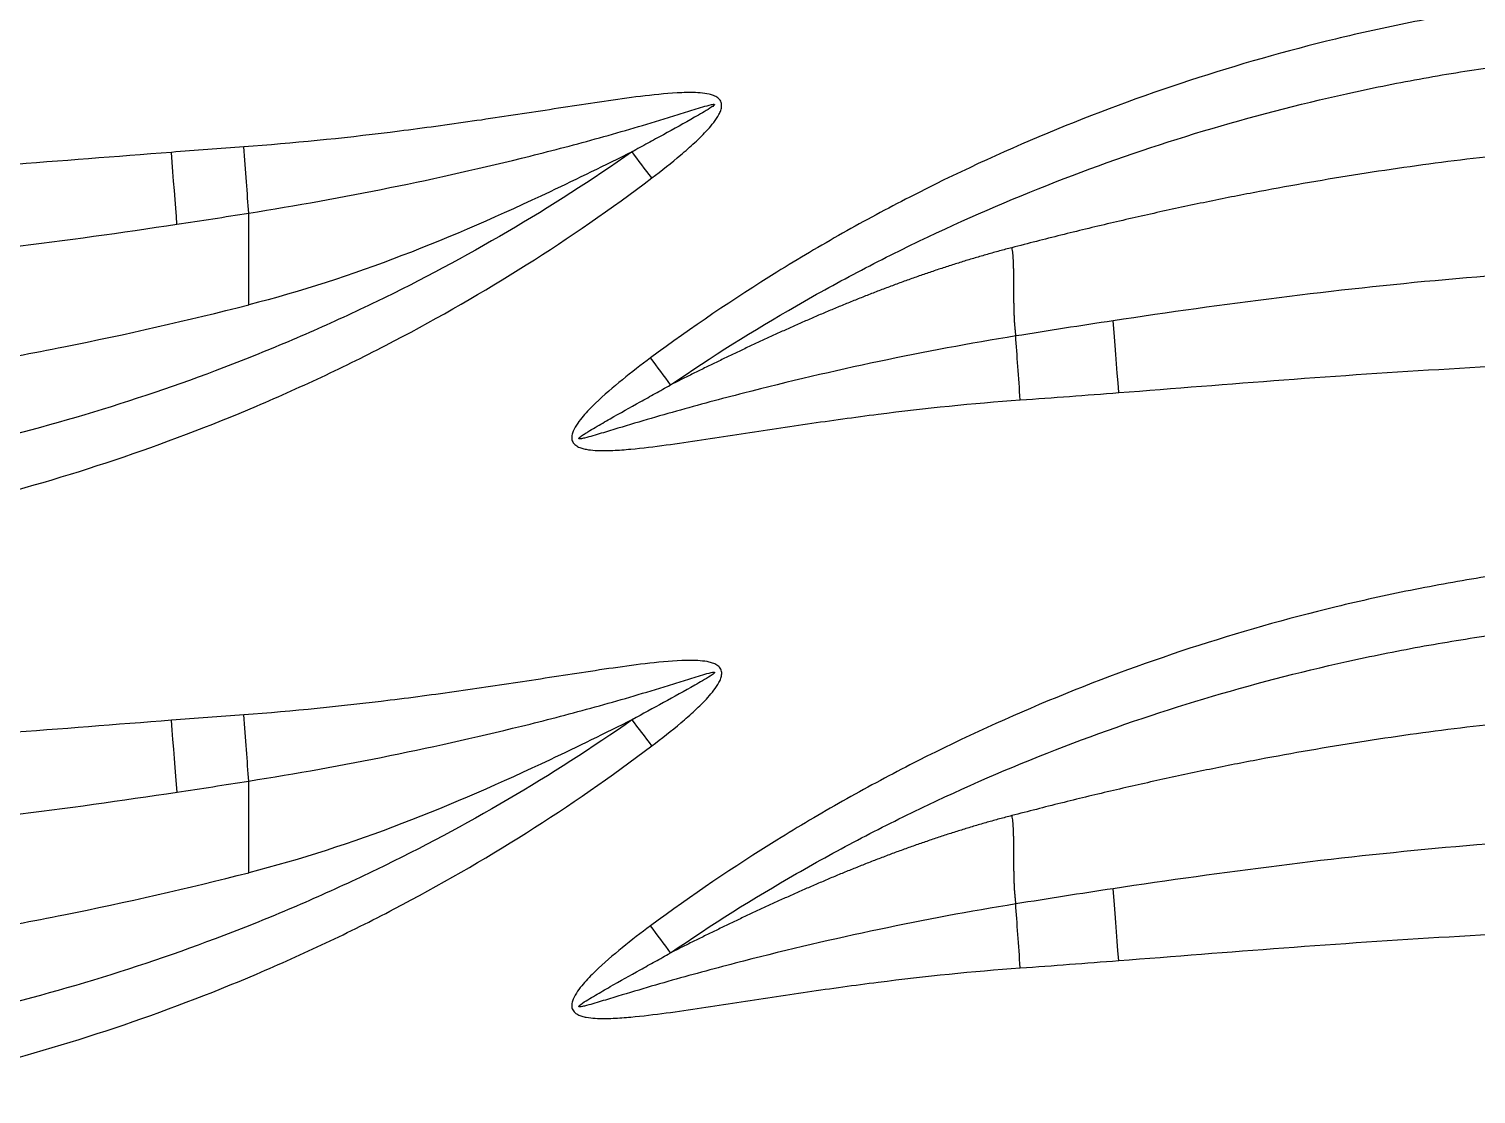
# Model space of a CAD drawing. Extents: x 412 to 492, y 622 to 766.
# Drawn here: x 451.232 to 454.417, y 688.17 to 690.514 of the extents above; entities that cross this region are included whole.
import ezdxf

# ---------------------------------------------------------------- set-up
doc = ezdxf.new("R2010")
doc.units = 0
doc.header["$MEASUREMENT"] = 0
doc.layers.add('1', color=4, linetype='Continuous')
doc.layers.add('GEOMETRY', color=4, linetype='Continuous', lineweight=25)

# ---------------------------------------------------------------- blocks, each defined once
blk = doc.blocks.new('2024 Beam 220V LL')
at = {"layer": 'GEOMETRY', "flags": 128}
for points in [[(39.605, 47.3256), (39.6037, 47.3428), (39.6023, 47.3609), (39.6008, 47.38), (39.5993, 47.3998), (39.5977, 47.4202), (39.5961, 47.4412), (39.5945, 47.4624), (39.5928, 47.4838)], [(41.6778, 46.955), (41.6761, 46.9764), (41.6745, 46.9976), (41.6729, 47.0185), (41.6713, 47.039), (41.6698, 47.0588), (41.6683, 47.0779), (41.6669, 47.096), (41.6656, 47.1131)], [(39.6051, 46.0757), (39.6037, 46.0928), (39.6023, 46.1109), (39.6009, 46.13), (39.5993, 46.1498), (39.5978, 46.1703), (39.5962, 46.1912), (39.5945, 46.2124), (39.5929, 46.2338)], [(41.6776, 45.705), (41.6759, 45.7264), (41.6743, 45.7476), (41.6727, 45.7685), (41.6711, 45.7889), (41.6696, 45.8088), (41.6681, 45.8278), (41.6667, 45.846), (41.6654, 45.8631)]]:
    blk.add_lwpolyline(points, dxfattribs=at)
at = {"layer": 'GEOMETRY'}
for points, knots in [([(45.6388, 47.0181), (45.5492, 47.0857), (45.457, 47.1491), (45.2677, 47.2682), (45.1706, 47.3238), (45.0213, 47.4015), (44.9711, 47.4263), (44.87, 47.4739), (44.8192, 47.4965), (44.6656, 47.5615), (44.5618, 47.6005), (44.2467, 47.7054), (44.0315, 47.7589), (43.7556, 47.8045), (43.7, 47.8125), (43.589, 47.8263), (43.5335, 47.8321), (43.3672, 47.8461), (43.2564, 47.8509), (43.0352, 47.8514), (42.9247, 47.8472), (42.7041, 47.8298), (42.5939, 47.8167), (42.4288, 47.7903), (42.3738, 47.7805), (42.2639, 47.7584), (42.2092, 47.7463), (42.0463, 47.7069), (41.9393, 47.6764), (41.6225, 47.5729), (41.4172, 47.4876), (41.1681, 47.3599), (41.1187, 47.3333), (41.0211, 47.2782), (40.9729, 47.2496), (40.8302, 47.1612), (40.7375, 47.0984), (40.6474, 47.0316)], [0, 0, 0, 0, 0.0625, 0.0625, 0.125, 0.125, 0.15625, 0.15625, 0.1875, 0.1875, 0.25, 0.25, 0.375, 0.375, 0.40625, 0.40625, 0.4375, 0.4375, 0.5, 0.5, 0.5625, 0.5625, 0.625, 0.625, 0.65625, 0.65625, 0.6875, 0.6875, 0.75, 0.75, 0.875, 0.875, 0.90625, 0.90625, 0.9375, 0.9375, 1, 1, 1, 1]), ([(40.6915, 46.9721), (40.7815, 47.034), (40.8737, 47.0919), (41.0154, 47.1733), (41.0631, 47.1995), (41.1597, 47.25), (41.2087, 47.2744), (41.4548, 47.3911), (41.6569, 47.4685), (41.9677, 47.562), (42.0726, 47.5893), (42.2318, 47.6246), (42.2852, 47.6354), (42.3925, 47.655), (42.4462, 47.6638), (42.7147, 47.7028), (42.93, 47.7179), (43.2536, 47.7172), (43.3616, 47.713), (43.5237, 47.7008), (43.5778, 47.6957), (43.686, 47.6835), (43.7402, 47.6764), (44.0092, 47.636), (44.2199, 47.5882), (44.5292, 47.4936), (44.6312, 47.4582), (44.7825, 47.3992), (44.8327, 47.3786), (44.9324, 47.3353), (44.982, 47.3126), (45.1295, 47.2417), (45.2257, 47.1907), (45.4137, 47.0813), (45.5056, 47.0227), (45.5951, 46.9602)], [0, 0, 0, 0, 0.0625, 0.0625, 0.09375, 0.09375, 0.125, 0.125, 0.25, 0.25, 0.3125, 0.3125, 0.34375, 0.34375, 0.375, 0.375, 0.5, 0.5, 0.5625, 0.5625, 0.59375, 0.59375, 0.625, 0.625, 0.75, 0.75, 0.8125, 0.8125, 0.84375, 0.84375, 0.875, 0.875, 0.9375, 0.9375, 1, 1, 1, 1]), ([(40.65, 47.4274), (40.6717, 47.4438), (40.693, 47.4606), (40.7242, 47.487), (40.7344, 47.4959), (40.7543, 47.5144), (40.7641, 47.524), (40.7778, 47.5391), (40.7822, 47.5443), (40.7905, 47.5552), (40.7943, 47.5608), (40.7992, 47.5698), (40.8006, 47.5729), (40.8028, 47.5794), (40.8036, 47.5827), (40.8038, 47.5896), (40.8032, 47.593), (40.8002, 47.5992), (40.7978, 47.6018), (40.7924, 47.6059), (40.7893, 47.6074), (40.7829, 47.6099), (40.7797, 47.6109), (40.7697, 47.6132), (40.763, 47.6141), (40.7428, 47.6157), (40.7294, 47.6156), (40.6889, 47.614), (40.662, 47.6113), (40.6084, 47.6049), (40.5817, 47.6012), (40.5016, 47.5897), (40.4483, 47.5813), (40.3416, 47.5649), (40.2883, 47.5568), (40.1815, 47.5416), (40.128, 47.5344), (39.9674, 47.5145), (39.86, 47.5036), (39.7524, 47.4958)], [0, 0, 0, 0, 0.0625, 0.0625, 0.09375, 0.09375, 0.125, 0.125, 0.140625, 0.140625, 0.15625, 0.15625, 0.164063, 0.164063, 0.171875, 0.171875, 0.179688, 0.179688, 0.1875, 0.1875, 0.195313, 0.195313, 0.203125, 0.203125, 0.21875, 0.21875, 0.25, 0.25, 0.3125, 0.3125, 0.375, 0.375, 0.5, 0.5, 0.625, 0.625, 0.75, 0.75, 1, 1, 1, 1]), ([(39.7629, 47.3501), (39.8669, 47.3664), (39.9706, 47.3852), (40.177, 47.427), (40.2799, 47.4501), (40.4332, 47.4884), (40.4842, 47.5017), (40.5857, 47.53), (40.6362, 47.5449), (40.6992, 47.5642), (40.7117, 47.5681), (40.7369, 47.576), (40.7494, 47.5799), (40.7684, 47.5856), (40.7747, 47.5875), (40.7827, 47.5892), (40.7843, 47.5896), (40.7864, 47.5896), (40.7868, 47.5896), (40.7874, 47.5894), (40.7876, 47.5893), (40.7878, 47.5889), (40.7877, 47.5886), (40.7873, 47.5877), (40.7866, 47.5872), (40.7836, 47.5844), (40.7808, 47.5827), (40.7725, 47.5774), (40.7669, 47.574), (40.7555, 47.5674), (40.7499, 47.5642), (40.7214, 47.548), (40.6984, 47.5353), (40.664, 47.5164), (40.6525, 47.5101), (40.6295, 47.4975), (40.618, 47.4912), (40.6065, 47.4849)], [0, 0, 0, 0, 0.25, 0.25, 0.5, 0.5, 0.625, 0.625, 0.75, 0.75, 0.78125, 0.78125, 0.8125, 0.8125, 0.828125, 0.828125, 0.832031, 0.832031, 0.833008, 0.833008, 0.833496, 0.833496, 0.833984, 0.833984, 0.835938, 0.835938, 0.84375, 0.84375, 0.859375, 0.859375, 0.875, 0.875, 0.9375, 0.9375, 0.96875, 0.96875, 1, 1, 1, 1]), ([(40.6075, 47.4855), (40.5182, 47.4227), (40.4265, 47.364), (40.2389, 47.2542), (40.1428, 47.203), (39.9956, 47.1317), (39.9461, 47.1089), (39.8465, 47.0654), (39.7965, 47.0446), (39.6454, 46.9853), (39.5435, 46.9497), (39.2346, 46.8543), (39.0242, 46.8059), (38.7555, 46.7647), (38.7013, 46.7574), (38.5932, 46.7449), (38.5392, 46.7396), (38.3772, 46.7269), (38.2693, 46.7224), (37.9458, 46.7207), (37.7306, 46.7352), (37.4621, 46.7733), (37.4084, 46.7819), (37.3011, 46.8012), (37.2477, 46.8118), (37.0885, 46.8466), (36.9836, 46.8736), (36.6727, 46.966), (36.4704, 47.0429), (36.2241, 47.1589), (36.1752, 47.1831), (36.0785, 47.2333), (36.0307, 47.2593), (35.8889, 47.3403), (35.7965, 47.398), (35.7065, 47.4597)], [0, 0, 0, 0, 0.0625, 0.0625, 0.125, 0.125, 0.15625, 0.15625, 0.1875, 0.1875, 0.25, 0.25, 0.375, 0.375, 0.40625, 0.40625, 0.4375, 0.4375, 0.5, 0.5, 0.625, 0.625, 0.65625, 0.65625, 0.6875, 0.6875, 0.75, 0.75, 0.875, 0.875, 0.90625, 0.90625, 0.9375, 0.9375, 1, 1, 1, 1]), ([(39.7629, 47.3501), (39.7614, 47.3711), (39.7597, 47.3945), (39.7561, 47.4439), (39.7543, 47.4698), (39.7524, 47.4958)], [0, 0, 0, 0, 0.5, 0.5, 1, 1, 1, 1]), ([(40.607, 47.4852), (40.5469, 47.4552), (40.3804, 47.3736), (40.1023, 47.251), (39.8773, 47.1772), (39.7629, 47.1482)], [0.3582429, 0.3582429, 0.3582429, 0.3582429, 0.5, 0.75, 1, 1, 1, 1]), ([(44.7629, 47.2911), (44.7442, 47.2958), (44.7069, 47.3052), (44.6507, 47.3188), (44.5944, 47.3321), (44.538, 47.345), (44.4815, 47.3575), (44.425, 47.3696), (44.3683, 47.3813), (44.3115, 47.3925), (44.2546, 47.4033), (44.1977, 47.4136), (44.1406, 47.4235), (44.0835, 47.4328), (44.0262, 47.4417), (43.9689, 47.4501), (43.9115, 47.4581), (43.854, 47.4655), (43.7964, 47.4724), (43.7387, 47.4787), (43.681, 47.4846), (43.6232, 47.4899), (43.5654, 47.4946), (43.5075, 47.4988), (43.4495, 47.5024), (43.3916, 47.5055), (43.3335, 47.5079), (43.2755, 47.5097), (43.2174, 47.511), (43.1594, 47.5115), (43.0833, 47.5115), (42.9891, 47.5098), (42.8769, 47.5056), (42.7648, 47.4991), (42.6529, 47.4904), (42.5412, 47.4797), (42.4298, 47.4671), (42.3187, 47.4525), (42.2079, 47.436), (42.0974, 47.4177), (41.9873, 47.3978), (41.8775, 47.3761), (41.7681, 47.3528), (41.6591, 47.328), (41.5504, 47.3018), (41.4782, 47.2832), (41.4422, 47.2739)], [0, 0, 0, 0, 0.017238, 0.034478, 0.05172, 0.068963, 0.086206, 0.10345, 0.120693, 0.137935, 0.155177, 0.172417, 0.189658, 0.206897, 0.224137, 0.241378, 0.258619, 0.275862, 0.293105, 0.31035, 0.327594, 0.344839, 0.362082, 0.379325, 0.396567, 0.413808, 0.431048, 0.448287, 0.465525, 0.482763, 0.500001, 0.533328, 0.566659, 0.599993, 0.633332, 0.666672, 0.70001, 0.733344, 0.766672, 0.799998, 0.833326, 0.866658, 0.899997, 0.933337, 0.966673, 1, 1, 1, 1]), ([(39.5928, 47.4838), (39.4711, 47.4744), (39.3494, 47.4647), (39.1059, 47.4467), (38.9842, 47.4383), (38.7404, 47.4243), (38.6185, 47.4186), (38.3744, 47.4109), (38.2524, 47.4089), (38.0086, 47.409), (37.8868, 47.4111), (37.6433, 47.419), (37.5216, 47.4247), (37.2783, 47.4389), (37.1567, 47.4473), (36.9136, 47.4653), (36.792, 47.4749), (36.6705, 47.4843)], [0, 0, 0, 0, 0.125, 0.125, 0.25, 0.25, 0.375, 0.375, 0.5, 0.5, 0.625, 0.625, 0.75, 0.75, 0.875, 0.875, 1, 1, 1, 1]), ([(35.6611, 47.4003), (35.7514, 47.3336), (35.844, 47.2712), (36.0331, 47.1546), (36.1296, 47.1003), (36.4253, 46.9493), (36.6302, 46.8642), (36.8963, 46.7777), (36.9501, 46.7614), (37.058, 46.7309), (37.1122, 46.7168), (37.2212, 46.6907), (37.276, 46.6787), (37.386, 46.6569), (37.4411, 46.6471), (37.7164, 46.6039), (37.9372, 46.587), (38.269, 46.5887), (38.3798, 46.5938), (38.5461, 46.6082), (38.6016, 46.6141), (38.7126, 46.6282), (38.7682, 46.6364), (39.044, 46.6828), (39.2592, 46.7368), (39.5741, 46.8425), (39.6778, 46.8818), (39.8313, 46.9471), (39.8821, 46.9699), (39.983, 47.0176), (40.0332, 47.0426), (40.1823, 47.1206), (40.2793, 47.1765), (40.4684, 47.296), (40.5605, 47.3596), (40.65, 47.4274)], [0, 0, 0, 0, 0.0625, 0.0625, 0.125, 0.125, 0.25, 0.25, 0.28125, 0.28125, 0.3125, 0.3125, 0.34375, 0.34375, 0.375, 0.375, 0.5, 0.5, 0.5625, 0.5625, 0.59375, 0.59375, 0.625, 0.625, 0.75, 0.75, 0.8125, 0.8125, 0.84375, 0.84375, 0.875, 0.875, 0.9375, 0.9375, 1, 1, 1, 1]), ([(36.6585, 47.3269), (36.9023, 47.2901), (37.1464, 47.2583), (37.6362, 47.2139), (37.8817, 47.2013), (38.2516, 47.2009), (38.3751, 47.2038), (38.6225, 47.2154), (38.7459, 47.224), (38.9922, 47.2461), (39.115, 47.2595), (39.3603, 47.2901), (39.4828, 47.3072), (39.605, 47.3256)], [0, 0, 0, 0, 0.25, 0.25, 0.5, 0.5, 0.625, 0.625, 0.75, 0.75, 0.875, 0.875, 1, 1, 1, 1]), ([(39.7629, 47.1482), (39.7629, 47.1713), (39.7629, 47.2087), (39.7628, 47.2588), (39.7629, 47.2954), (39.763, 47.3259), (39.763, 47.3434), (39.7629, 47.3501)], [0, 0, 0, 0, 0.25, 0.375, 0.5, 0.625, 0.7070616, 0.7070616, 0.7070616, 0.7070616]), ([(41.4422, 47.2739), (41.4332, 47.2716), (41.4152, 47.2668), (41.3883, 47.2593), (41.3614, 47.2515), (41.3347, 47.2434), (41.3081, 47.235), (41.2815, 47.2264), (41.255, 47.2174), (41.2286, 47.2083), (41.2023, 47.1988), (41.1761, 47.1891), (41.1499, 47.1792), (41.1239, 47.1691), (41.0979, 47.1588), (41.072, 47.1482), (41.0461, 47.1375), (41.0204, 47.1266), (40.9947, 47.1155), (40.969, 47.1042), (40.9435, 47.0928), (40.918, 47.0812), (40.8925, 47.0695), (40.8672, 47.0577), (40.8419, 47.0457), (40.8166, 47.0336), (40.7914, 47.0215), (40.7662, 47.0092), (40.7411, 46.9968), (40.716, 46.9844), (40.6994, 46.976), (40.691, 46.9718)], [0, 0, 0, 0, 0.034508, 0.069004, 0.10349, 0.137969, 0.172442, 0.206912, 0.24138, 0.275848, 0.310316, 0.344785, 0.379257, 0.413731, 0.448208, 0.482687, 0.517169, 0.551654, 0.586142, 0.620631, 0.655122, 0.689613, 0.724106, 0.758597, 0.793088, 0.827577, 0.862064, 0.89655, 0.931034, 0.965517, 1, 1, 1, 1]), ([(41.4422, 47.2739), (41.4425, 47.2719), (41.4432, 47.2676), (41.444, 47.2609), (41.4446, 47.2537), (41.445, 47.2461), (41.4454, 47.2382), (41.4456, 47.2298), (41.4458, 47.2212), (41.4459, 47.2123), (41.446, 47.2032), (41.446, 47.1938), (41.4461, 47.1844), (41.4461, 47.1749), (41.4462, 47.1654), (41.4463, 47.1559), (41.4465, 47.1465), (41.4467, 47.1372), (41.447, 47.1281), (41.4473, 47.1192), (41.4478, 47.1106), (41.4484, 47.1023), (41.4491, 47.0944), (41.4499, 47.0868), (41.4506, 47.082), (41.451, 47.0796)], [0, 0, 0, 0, 0.033375, 0.068598, 0.105576, 0.1442, 0.184348, 0.225886, 0.268675, 0.312569, 0.357419, 0.403073, 0.449376, 0.496175, 0.543313, 0.590635, 0.637988, 0.685217, 0.732172, 0.778702, 0.824662, 0.869907, 0.9143, 0.957707, 1, 1, 1, 1]), ([(44.6021, 47.1142), (44.359, 47.1507), (44.1154, 47.1822), (43.748, 47.2151), (43.6251, 47.2237), (43.3794, 47.2353), (43.2566, 47.2383), (43.0107, 47.2382), (42.8877, 47.235), (42.6417, 47.2232), (42.5191, 47.2145), (42.152, 47.1814), (41.9085, 47.1498), (41.6656, 47.1131)], [0, 0, 0, 0, 0.25, 0.25, 0.375, 0.375, 0.5, 0.5, 0.625, 0.625, 0.75, 0.75, 1, 1, 1, 1]), ([(36.4422, 47.1653), (36.5759, 47.1304), (36.7108, 47.0983), (36.9154, 47.0555), (36.9839, 47.0421), (37.1217, 47.0173), (37.1911, 47.0058), (37.5385, 46.954), (37.8188, 46.9298), (38.1711, 46.9274), (38.2416, 46.9283), (38.3822, 46.9329), (38.4524, 46.9366), (38.6627, 46.9513), (38.8025, 46.9661), (39.0112, 46.995), (39.0807, 47.0058), (39.2191, 47.0293), (39.2879, 47.0421), (39.4932, 47.0831), (39.6287, 47.1142), (39.7629, 47.1482)], [0, 0, 0, 0, 0.125, 0.125, 0.1875, 0.1875, 0.25, 0.25, 0.5, 0.5, 0.5625, 0.5625, 0.625, 0.625, 0.75, 0.75, 0.8125, 0.8125, 0.875, 0.875, 1, 1, 1, 1]), ([(41.4509, 47.0796), (41.3502, 47.0634), (41.2499, 47.0445), (41.0503, 47.0024), (40.9508, 46.9791), (40.8025, 46.9411), (40.7532, 46.9279), (40.6549, 46.9003), (40.606, 46.8858), (40.545, 46.8673), (40.5328, 46.8635), (40.5144, 46.8582), (40.5083, 46.8564), (40.499, 46.8542), (40.4958, 46.8534), (40.4919, 46.8531), (40.491, 46.853), (40.4899, 46.8533), (40.4895, 46.8537), (40.4897, 46.8545), (40.4899, 46.8548), (40.4911, 46.8564), (40.4924, 46.8574), (40.4961, 46.8603), (40.4988, 46.862), (40.504, 46.8655), (40.5067, 46.8671), (40.5148, 46.8721), (40.5202, 46.8753), (40.5365, 46.8849), (40.5474, 46.8912), (40.5803, 46.9099), (40.6023, 46.9223), (40.6354, 46.9408), (40.6464, 46.9469), (40.663, 46.9561), (40.6685, 46.9592), (40.6795, 46.9653), (40.685, 46.9683), (40.6906, 46.9714)], [0, 0, 0, 0, 0.25, 0.25, 0.5, 0.5, 0.625, 0.625, 0.75, 0.75, 0.78125, 0.78125, 0.796875, 0.796875, 0.804687, 0.804687, 0.806641, 0.806641, 0.807617, 0.807617, 0.808594, 0.808594, 0.8125, 0.8125, 0.820312, 0.820312, 0.828125, 0.828125, 0.84375, 0.84375, 0.875, 0.875, 0.9375, 0.9375, 0.96875, 0.96875, 0.984375, 0.984375, 1, 1, 1, 1]), ([(41.4608, 46.9389), (41.4591, 46.9638), (41.4573, 46.9887), (41.454, 47.0363), (41.4524, 47.059), (41.4509, 47.0796)], [0, 0, 0, 0, 0.5, 0.5, 1, 1, 1, 1]), ([(40.6474, 47.0316), (40.6263, 47.0159), (40.6055, 46.9999), (40.5649, 46.9669), (40.5449, 46.9498), (40.5166, 46.9225), (40.5074, 46.9131), (40.4947, 46.8981), (40.4906, 46.893), (40.4831, 46.8821), (40.4797, 46.8764), (40.4759, 46.8673), (40.4749, 46.8642), (40.4737, 46.8577), (40.4736, 46.8543), (40.475, 46.8478), (40.4766, 46.8448), (40.4811, 46.8398), (40.4839, 46.8379), (40.4897, 46.8347), (40.4928, 46.8335), (40.4991, 46.8316), (40.5023, 46.8308), (40.512, 46.829), (40.5185, 46.8283), (40.5383, 46.8271), (40.5514, 46.8273), (40.5775, 46.8284), (40.5905, 46.8294), (40.6296, 46.833), (40.6556, 46.8362), (40.7334, 46.8467), (40.7852, 46.8547), (40.8887, 46.8707), (40.9405, 46.8786), (41.0442, 46.8937), (41.0961, 46.9009), (41.252, 46.9207), (41.3562, 46.9316), (41.4608, 46.9389)], [0, 0, 0, 0, 0.0625, 0.0625, 0.125, 0.125, 0.15625, 0.15625, 0.171875, 0.171875, 0.1875, 0.1875, 0.195312, 0.195312, 0.203125, 0.203125, 0.210937, 0.210937, 0.21875, 0.21875, 0.226562, 0.226562, 0.234375, 0.234375, 0.25, 0.25, 0.28125, 0.28125, 0.3125, 0.3125, 0.375, 0.375, 0.5, 0.5, 0.625, 0.625, 0.75, 0.75, 1, 1, 1, 1]), ([(41.6778, 46.955), (41.799, 46.9644), (41.9201, 46.9741), (42.1625, 46.9921), (42.2838, 47.0005), (42.5264, 47.0146), (42.6478, 47.0203), (42.8908, 47.0282), (43.0124, 47.0303), (43.2553, 47.0303), (43.3768, 47.0284), (43.6197, 47.0207), (43.7412, 47.015), (43.9839, 47.0011), (44.1052, 46.9928), (44.3476, 46.9749), (44.4688, 46.9654), (44.59, 46.9561)], [0, 0, 0, 0, 0.125, 0.125, 0.25, 0.25, 0.375, 0.375, 0.5, 0.5, 0.625, 0.625, 0.75, 0.75, 0.875, 0.875, 1, 1, 1, 1]), ([(45.6418, 45.7664), (45.5522, 45.8341), (45.4599, 45.8976), (45.2706, 46.0169), (45.1734, 46.0726), (45.0241, 46.1504), (44.9739, 46.1753), (44.8728, 46.2229), (44.8219, 46.2457), (44.6682, 46.3107), (44.5644, 46.3498), (44.2491, 46.4549), (44.0337, 46.5086), (43.7577, 46.5543), (43.7021, 46.5624), (43.591, 46.5763), (43.5354, 46.5821), (43.369, 46.5961), (43.2582, 46.601), (43.0368, 46.6016), (42.9263, 46.5973), (42.7054, 46.58), (42.5952, 46.5669), (42.43, 46.5406), (42.375, 46.5308), (42.265, 46.5087), (42.2102, 46.4966), (42.0472, 46.4572), (41.9401, 46.4268), (41.623, 46.3231), (41.4176, 46.2378), (41.1683, 46.11), (41.1188, 46.0834), (41.0212, 46.0283), (40.973, 45.9997), (40.8302, 45.9113), (40.7375, 45.8484), (40.6473, 45.7815)], [0, 0, 0, 0, 0.0625, 0.0625, 0.125, 0.125, 0.15625, 0.15625, 0.1875, 0.1875, 0.25, 0.25, 0.375, 0.375, 0.40625, 0.40625, 0.4375, 0.4375, 0.5, 0.5, 0.5625, 0.5625, 0.625, 0.625, 0.65625, 0.65625, 0.6875, 0.6875, 0.75, 0.75, 0.875, 0.875, 0.90625, 0.90625, 0.9375, 0.9375, 1, 1, 1, 1]), ([(40.6914, 45.722), (40.7814, 45.784), (40.8737, 45.842), (41.0155, 45.9234), (41.0633, 45.9496), (41.1599, 46.0001), (41.2089, 46.0245), (41.4552, 46.1413), (41.6575, 46.2188), (41.9685, 46.3123), (42.0735, 46.3396), (42.2328, 46.3749), (42.2863, 46.3857), (42.3937, 46.4053), (42.4474, 46.4141), (42.7161, 46.453), (42.9315, 46.4681), (43.2554, 46.4673), (43.3634, 46.4631), (43.5257, 46.4508), (43.5798, 46.4457), (43.6881, 46.4334), (43.7423, 46.4263), (44.0114, 46.3857), (44.2222, 46.3378), (44.5318, 46.243), (44.6339, 46.2075), (44.7853, 46.1484), (44.8354, 46.1278), (44.9352, 46.0844), (44.9849, 46.0617), (45.1324, 45.9906), (45.2287, 45.9396), (45.4168, 45.8299), (45.5086, 45.7713), (45.5982, 45.7086)], [0, 0, 0, 0, 0.0625, 0.0625, 0.09375, 0.09375, 0.125, 0.125, 0.25, 0.25, 0.3125, 0.3125, 0.34375, 0.34375, 0.375, 0.375, 0.5, 0.5, 0.5625, 0.5625, 0.59375, 0.59375, 0.625, 0.625, 0.75, 0.75, 0.8125, 0.8125, 0.84375, 0.84375, 0.875, 0.875, 0.9375, 0.9375, 1, 1, 1, 1]), ([(40.6503, 46.1776), (40.672, 46.194), (40.6933, 46.2108), (40.7245, 46.2371), (40.7347, 46.2461), (40.7546, 46.2646), (40.7644, 46.2742), (40.7781, 46.2893), (40.7825, 46.2945), (40.7908, 46.3053), (40.7946, 46.311), (40.7994, 46.32), (40.8009, 46.3231), (40.8031, 46.3295), (40.8038, 46.3329), (40.8041, 46.3398), (40.8035, 46.3432), (40.8004, 46.3494), (40.798, 46.352), (40.7926, 46.356), (40.7895, 46.3576), (40.7831, 46.3601), (40.7799, 46.361), (40.7699, 46.3634), (40.7632, 46.3642), (40.743, 46.3659), (40.7295, 46.3657), (40.689, 46.3641), (40.6621, 46.3614), (40.6086, 46.355), (40.5818, 46.3513), (40.5017, 46.3397), (40.4484, 46.3313), (40.3418, 46.3149), (40.2884, 46.3069), (40.1816, 46.2916), (40.1281, 46.2844), (39.9674, 46.2645), (39.86, 46.2536), (39.7524, 46.2458)], [0, 0, 0, 0, 0.0625, 0.0625, 0.09375, 0.09375, 0.125, 0.125, 0.140625, 0.140625, 0.15625, 0.15625, 0.164063, 0.164063, 0.171875, 0.171875, 0.179688, 0.179688, 0.1875, 0.1875, 0.195313, 0.195313, 0.203125, 0.203125, 0.21875, 0.21875, 0.25, 0.25, 0.3125, 0.3125, 0.375, 0.375, 0.5, 0.5, 0.625, 0.625, 0.75, 0.75, 1, 1, 1, 1]), ([(39.7629, 46.1001), (39.8669, 46.1164), (39.9706, 46.1352), (40.177, 46.177), (40.2799, 46.2001), (40.4332, 46.2384), (40.4841, 46.2518), (40.5856, 46.28), (40.6362, 46.2949), (40.6991, 46.3142), (40.7117, 46.3181), (40.7368, 46.326), (40.7494, 46.3299), (40.7683, 46.3356), (40.7746, 46.3375), (40.7826, 46.3393), (40.7842, 46.3396), (40.7863, 46.3397), (40.7867, 46.3397), (40.7875, 46.3396), (40.788, 46.3394), (40.788, 46.3385), (40.7877, 46.3382), (40.7872, 46.3375), (40.7869, 46.3373), (40.7841, 46.3348), (40.7813, 46.333), (40.7731, 46.3277), (40.7674, 46.3243), (40.7561, 46.3177), (40.7504, 46.3144), (40.7218, 46.2982), (40.6988, 46.2856), (40.6528, 46.2602), (40.6299, 46.2477), (40.6067, 46.2351)], [0, 0, 0, 0, 0.25, 0.25, 0.5, 0.5, 0.625, 0.625, 0.75, 0.75, 0.78125, 0.78125, 0.8125, 0.8125, 0.828125, 0.828125, 0.832031, 0.832031, 0.833008, 0.833008, 0.833984, 0.833984, 0.834961, 0.834961, 0.835938, 0.835938, 0.84375, 0.84375, 0.859375, 0.859375, 0.875, 0.875, 0.9375, 0.9375, 1, 1, 1, 1]), ([(39.7629, 46.1001), (39.7614, 46.1211), (39.7597, 46.1445), (39.7561, 46.1939), (39.7543, 46.2198), (39.7524, 46.2458)], [0, 0, 0, 0, 0.5, 0.5, 1, 1, 1, 1]), ([(44.7629, 46.0411), (44.7442, 46.0458), (44.7069, 46.0552), (44.6507, 46.0688), (44.5944, 46.0821), (44.538, 46.095), (44.4815, 46.1075), (44.425, 46.1196), (44.3683, 46.1313), (44.3115, 46.1425), (44.2546, 46.1533), (44.1977, 46.1636), (44.1406, 46.1735), (44.0835, 46.1828), (44.0262, 46.1917), (43.9689, 46.2001), (43.9115, 46.2081), (43.854, 46.2155), (43.7964, 46.2224), (43.7387, 46.2287), (43.681, 46.2346), (43.6232, 46.2399), (43.5654, 46.2446), (43.5075, 46.2488), (43.4495, 46.2524), (43.3916, 46.2555), (43.3335, 46.2579), (43.2755, 46.2597), (43.2174, 46.261), (43.1594, 46.2615), (43.0833, 46.2615), (42.9891, 46.2598), (42.8769, 46.2556), (42.7648, 46.2491), (42.6529, 46.2404), (42.5412, 46.2297), (42.4298, 46.2171), (42.3187, 46.2025), (42.2079, 46.186), (42.0974, 46.1677), (41.9873, 46.1478), (41.8775, 46.1261), (41.7681, 46.1028), (41.6591, 46.078), (41.5504, 46.0518), (41.4782, 46.0332), (41.4422, 46.0239)], [0, 0, 0, 0, 0.017238, 0.034478, 0.05172, 0.068963, 0.086206, 0.10345, 0.120693, 0.137935, 0.155177, 0.172417, 0.189658, 0.206897, 0.224137, 0.241378, 0.258619, 0.275862, 0.293105, 0.31035, 0.327594, 0.344839, 0.362082, 0.379325, 0.396567, 0.413808, 0.431048, 0.448287, 0.465525, 0.482763, 0.500001, 0.533328, 0.566659, 0.599993, 0.633332, 0.666672, 0.70001, 0.733344, 0.766672, 0.799998, 0.833326, 0.866658, 0.899997, 0.933337, 0.966673, 1, 1, 1, 1]), ([(40.6078, 46.2356), (40.5184, 46.1729), (40.4268, 46.1141), (40.239, 46.0042), (40.143, 45.953), (39.9957, 45.8818), (39.9461, 45.859), (39.8465, 45.8154), (39.7965, 45.7946), (39.6453, 45.7353), (39.5434, 45.6997), (39.2344, 45.6042), (39.0239, 45.5558), (38.7551, 45.5146), (38.7009, 45.5074), (38.5928, 45.4949), (38.5387, 45.4896), (38.3767, 45.4769), (38.2687, 45.4724), (37.9452, 45.4707), (37.7299, 45.4852), (37.4613, 45.5234), (37.4076, 45.532), (37.3003, 45.5513), (37.2468, 45.562), (37.0875, 45.5968), (36.9826, 45.6238), (36.6716, 45.7164), (36.4693, 45.7932), (36.2229, 45.9093), (36.1739, 45.9336), (36.0772, 45.9838), (36.0294, 46.0099), (35.8876, 46.0909), (35.7952, 46.1486), (35.7052, 46.2103)], [0, 0, 0, 0, 0.0625, 0.0625, 0.125, 0.125, 0.15625, 0.15625, 0.1875, 0.1875, 0.25, 0.25, 0.375, 0.375, 0.40625, 0.40625, 0.4375, 0.4375, 0.5, 0.5, 0.625, 0.625, 0.65625, 0.65625, 0.6875, 0.6875, 0.75, 0.75, 0.875, 0.875, 0.90625, 0.90625, 0.9375, 0.9375, 1, 1, 1, 1]), ([(39.5929, 46.2338), (39.4711, 46.2244), (39.3494, 46.2147), (39.1059, 46.1967), (38.9841, 46.1883), (38.7404, 46.1743), (38.6184, 46.1686), (38.3743, 46.1609), (38.2523, 46.1589), (38.0084, 46.159), (37.8866, 46.1611), (37.6431, 46.169), (37.5214, 46.1748), (37.278, 46.1889), (37.1564, 46.1973), (36.9133, 46.2154), (36.7917, 46.225), (36.6702, 46.2343)], [0, 0, 0, 0, 0.125, 0.125, 0.25, 0.25, 0.375, 0.375, 0.5, 0.5, 0.625, 0.625, 0.75, 0.75, 0.875, 0.875, 1, 1, 1, 1]), ([(40.6073, 46.2353), (40.5471, 46.2053), (40.3805, 46.1236), (40.1023, 46.001), (39.8773, 45.9272), (39.7629, 45.8982)], [0.3580205, 0.3580205, 0.3580205, 0.3580205, 0.5, 0.75, 1, 1, 1, 1]), ([(35.6598, 46.151), (35.7501, 46.0843), (35.8427, 46.0219), (36.0318, 45.9051), (36.1284, 45.8509), (36.4242, 45.6997), (36.6291, 45.6146), (36.8953, 45.5279), (36.9491, 45.5116), (37.057, 45.4812), (37.1113, 45.467), (37.2203, 45.4408), (37.2752, 45.4288), (37.3852, 45.407), (37.4402, 45.3973), (37.7156, 45.354), (37.9365, 45.337), (38.2685, 45.3387), (38.3793, 45.3438), (38.5457, 45.3582), (38.6012, 45.3641), (38.7122, 45.3782), (38.7678, 45.3864), (39.0437, 45.4327), (39.259, 45.4868), (39.574, 45.5924), (39.6777, 45.6318), (39.8312, 45.6971), (39.8821, 45.7199), (39.9831, 45.7676), (40.0333, 45.7926), (40.1825, 45.8707), (40.2795, 45.9265), (40.4686, 46.0461), (40.5607, 46.1098), (40.6502, 46.1776)], [0, 0, 0, 0, 0.0625, 0.0625, 0.125, 0.125, 0.25, 0.25, 0.28125, 0.28125, 0.3125, 0.3125, 0.34375, 0.34375, 0.375, 0.375, 0.5, 0.5, 0.5625, 0.5625, 0.59375, 0.59375, 0.625, 0.625, 0.75, 0.75, 0.8125, 0.8125, 0.84375, 0.84375, 0.875, 0.875, 0.9375, 0.9375, 1, 1, 1, 1]), ([(39.7629, 45.8982), (39.7629, 45.9213), (39.7629, 45.9587), (39.7628, 46.0088), (39.7629, 46.0454), (39.763, 46.0759), (39.763, 46.0934), (39.7629, 46.1001)], [0, 0, 0, 0, 0.25, 0.375, 0.5, 0.625, 0.7070803, 0.7070803, 0.7070803, 0.7070803]), ([(36.6581, 46.077), (36.902, 46.0402), (37.1462, 46.0084), (37.636, 45.964), (37.8816, 45.9513), (38.2514, 45.9509), (38.375, 45.9538), (38.6225, 45.9654), (38.7459, 45.974), (38.9921, 45.9961), (39.115, 46.0095), (39.3603, 46.0401), (39.4828, 46.0572), (39.6051, 46.0757)], [0, 0, 0, 0, 0.25, 0.25, 0.5, 0.5, 0.625, 0.625, 0.75, 0.75, 0.875, 0.875, 1, 1, 1, 1]), ([(41.4422, 46.0239), (41.4332, 46.0216), (41.4151, 46.0168), (41.3882, 46.0093), (41.3614, 46.0015), (41.3347, 45.9934), (41.308, 45.985), (41.2815, 45.9764), (41.255, 45.9674), (41.2286, 45.9582), (41.2023, 45.9488), (41.176, 45.9391), (41.1499, 45.9292), (41.1238, 45.9191), (41.0978, 45.9087), (41.0719, 45.8982), (41.0461, 45.8875), (41.0203, 45.8765), (40.9946, 45.8654), (40.969, 45.8542), (40.9434, 45.8427), (40.9179, 45.8312), (40.8924, 45.8195), (40.8671, 45.8076), (40.8417, 45.7957), (40.8165, 45.7836), (40.7913, 45.7714), (40.7661, 45.7591), (40.741, 45.7468), (40.7159, 45.7343), (40.6992, 45.7259), (40.6909, 45.7217)], [0, 0, 0, 0, 0.0345082, 0.069004, 0.10349, 0.1379686, 0.172442, 0.2069121, 0.2413802, 0.2758478, 0.310316, 0.3447855, 0.379257, 0.4137309, 0.4482076, 0.4826872, 0.5171695, 0.5516545, 0.5861418, 0.620631, 0.6551218, 0.6896135, 0.7241056, 0.7585973, 0.7930881, 0.8275773, 0.8620644, 0.8965497, 0.9310337, 0.965517, 1, 1, 1, 1]), ([(41.4422, 46.0239), (41.4425, 46.0219), (41.4432, 46.0176), (41.444, 46.0109), (41.4446, 46.0037), (41.445, 45.9961), (41.4454, 45.9882), (41.4456, 45.9798), (41.4458, 45.9712), (41.4459, 45.9623), (41.446, 45.9531), (41.446, 45.9438), (41.4461, 45.9344), (41.4461, 45.9249), (41.4462, 45.9154), (41.4463, 45.9059), (41.4465, 45.8965), (41.4467, 45.8872), (41.447, 45.8781), (41.4473, 45.8692), (41.4478, 45.8606), (41.4484, 45.8523), (41.4491, 45.8444), (41.4499, 45.8368), (41.4506, 45.832), (41.451, 45.8296)], [0, 0, 0, 0, 0.0333754, 0.068598, 0.1055765, 0.1442014, 0.1843497, 0.2258887, 0.2686782, 0.3125729, 0.3574234, 0.4030776, 0.4493816, 0.4961805, 0.5433189, 0.5906417, 0.6379944, 0.6852237, 0.732178, 0.7787079, 0.8246668, 0.8699116, 0.9143034, 0.9577086, 1, 1, 1, 1]), ([(44.6028, 45.864), (44.3597, 45.9006), (44.116, 45.9321), (43.7484, 45.965), (43.6255, 45.9736), (43.3798, 45.9852), (43.2569, 45.9882), (43.0109, 45.9881), (42.8879, 45.985), (42.6419, 45.9732), (42.5192, 45.9645), (42.152, 45.9314), (41.9084, 45.8998), (41.6654, 45.8631)], [0, 0, 0, 0, 0.25, 0.25, 0.375, 0.375, 0.5, 0.5, 0.625, 0.625, 0.75, 0.75, 1, 1, 1, 1]), ([(36.4422, 45.9153), (36.5759, 45.8804), (36.7108, 45.8483), (36.9154, 45.8055), (36.9839, 45.7921), (37.1217, 45.7673), (37.1911, 45.7558), (37.5385, 45.704), (37.8188, 45.6798), (38.1711, 45.6774), (38.2416, 45.6783), (38.3822, 45.6829), (38.4524, 45.6866), (38.6627, 45.7013), (38.8025, 45.7161), (39.0112, 45.745), (39.0807, 45.7558), (39.2191, 45.7793), (39.2879, 45.7921), (39.4932, 45.8331), (39.6287, 45.8642), (39.7629, 45.8982)], [0, 0, 0, 0, 0.125, 0.125, 0.1875, 0.1875, 0.25, 0.25, 0.5, 0.5, 0.5625, 0.5625, 0.625, 0.625, 0.75, 0.75, 0.8125, 0.8125, 0.875, 0.875, 1, 1, 1, 1]), ([(41.4509, 45.8296), (41.3502, 45.8134), (41.2499, 45.7945), (41.0502, 45.7523), (40.9507, 45.7291), (40.8024, 45.6911), (40.7531, 45.6779), (40.6548, 45.6503), (40.6058, 45.6357), (40.5448, 45.6172), (40.5326, 45.6135), (40.5142, 45.6081), (40.5081, 45.6064), (40.4988, 45.6041), (40.4956, 45.6033), (40.4917, 45.603), (40.4908, 45.603), (40.4899, 45.6034), (40.4897, 45.6035), (40.4896, 45.6038), (40.4896, 45.6041), (40.4897, 45.6046), (40.49, 45.605), (40.4913, 45.6065), (40.4925, 45.6075), (40.4988, 45.6123), (40.5041, 45.6156), (40.5149, 45.6222), (40.5203, 45.6254), (40.5366, 45.635), (40.5475, 45.6413), (40.5803, 45.66), (40.6023, 45.6723), (40.6353, 45.6907), (40.6463, 45.6969), (40.6629, 45.7061), (40.6684, 45.7091), (40.6794, 45.7152), (40.6848, 45.7182), (40.6904, 45.7213)], [0, 0, 0, 0, 0.25, 0.25, 0.5, 0.5, 0.625, 0.625, 0.75, 0.75, 0.78125, 0.78125, 0.796875, 0.796875, 0.804687, 0.804687, 0.806641, 0.806641, 0.807129, 0.807129, 0.807617, 0.807617, 0.808594, 0.808594, 0.8125, 0.8125, 0.828125, 0.828125, 0.84375, 0.84375, 0.875, 0.875, 0.9375, 0.9375, 0.96875, 0.96875, 0.984375, 0.984375, 1, 1, 1, 1]), ([(41.4608, 45.6888), (41.4591, 45.7138), (41.4573, 45.7387), (41.454, 45.7863), (41.4524, 45.809), (41.4509, 45.8296)], [0, 0, 0, 0, 0.5, 0.5, 1, 1, 1, 1]), ([(40.6473, 45.7815), (40.6262, 45.7658), (40.6054, 45.7499), (40.5647, 45.7168), (40.5447, 45.6997), (40.5164, 45.6724), (40.5073, 45.663), (40.4946, 45.648), (40.4905, 45.6428), (40.483, 45.6319), (40.4796, 45.6262), (40.4758, 45.6171), (40.4748, 45.614), (40.4737, 45.6075), (40.4736, 45.6041), (40.4751, 45.5976), (40.4767, 45.5946), (40.4812, 45.5897), (40.484, 45.5877), (40.4898, 45.5846), (40.493, 45.5835), (40.4993, 45.5815), (40.5025, 45.5808), (40.5122, 45.579), (40.5187, 45.5783), (40.5384, 45.577), (40.5515, 45.5773), (40.5777, 45.5784), (40.5907, 45.5794), (40.6298, 45.583), (40.6557, 45.5862), (40.7336, 45.5967), (40.7854, 45.6047), (40.8889, 45.6207), (40.9407, 45.6286), (41.0443, 45.6437), (41.0962, 45.6509), (41.2521, 45.6707), (41.3563, 45.6815), (41.4608, 45.6889)], [0, 0, 0, 0, 0.0625, 0.0625, 0.125, 0.125, 0.15625, 0.15625, 0.171875, 0.171875, 0.1875, 0.1875, 0.195313, 0.195313, 0.203125, 0.203125, 0.210938, 0.210938, 0.21875, 0.21875, 0.226563, 0.226563, 0.234375, 0.234375, 0.25, 0.25, 0.28125, 0.28125, 0.3125, 0.3125, 0.375, 0.375, 0.5, 0.5, 0.625, 0.625, 0.75, 0.75, 1, 1, 1, 1]), ([(41.6776, 45.705), (41.7988, 45.7144), (41.92, 45.724), (42.1625, 45.7421), (42.2838, 45.7504), (42.5265, 45.7646), (42.6479, 45.7703), (42.891, 45.7781), (43.0126, 45.7802), (43.2557, 45.7803), (43.3772, 45.7783), (43.6202, 45.7706), (43.7417, 45.765), (43.9845, 45.751), (44.1058, 45.7427), (44.3483, 45.7248), (44.4695, 45.7152), (44.5907, 45.7059)], [0, 0, 0, 0, 0.125, 0.125, 0.25, 0.25, 0.375, 0.375, 0.5, 0.5, 0.625, 0.625, 0.75, 0.75, 0.875, 0.875, 1, 1, 1, 1])]:
    blk.add_open_spline(points, degree=3, knots=knots, dxfattribs=at)
for points in [[(39.7524, 47.4958), (39.6992, 47.4919), (39.646, 47.4879), (39.5928, 47.4838)], [(40.65, 47.4274), (40.6353, 47.4469), (40.6205, 47.4663), (40.6065, 47.4849)], [(39.605, 47.3256), (39.6577, 47.3336), (39.7103, 47.3417), (39.7629, 47.3501)], [(41.6656, 47.1131), (41.594, 47.1023), (41.5224, 47.0911), (41.451, 47.0796)], [(40.6915, 46.9721), (40.6773, 46.9913), (40.6623, 47.0114), (40.6474, 47.0316)], [(41.4608, 46.9389), (41.5331, 46.9439), (41.6055, 46.9494), (41.6778, 46.955)], [(39.7524, 46.2458), (39.6992, 46.2419), (39.646, 46.2379), (39.5929, 46.2338)], [(40.6503, 46.1776), (40.6355, 46.197), (40.6208, 46.2165), (40.6067, 46.2351)], [(39.6051, 46.0757), (39.6577, 46.0836), (39.7103, 46.0917), (39.7629, 46.1001)], [(41.6654, 45.8631), (41.5938, 45.8523), (41.5224, 45.8411), (41.451, 45.8296)], [(40.6914, 45.722), (40.6771, 45.7412), (40.6622, 45.7614), (40.6473, 45.7815)], [(41.4608, 45.6888), (41.5331, 45.6939), (41.6053, 45.6994), (41.6776, 45.705)]]:
    blk.add_open_spline(points, degree=3, dxfattribs=at)

msp = doc.modelspace()

# ---------------------------------------------------------------- block references
at = {"layer": '1'}
msp.add_blockref('2024 Beam 220V LL', (411.9528, 642.7586), dxfattribs=at)

doc.saveas('drawing.dxf')
